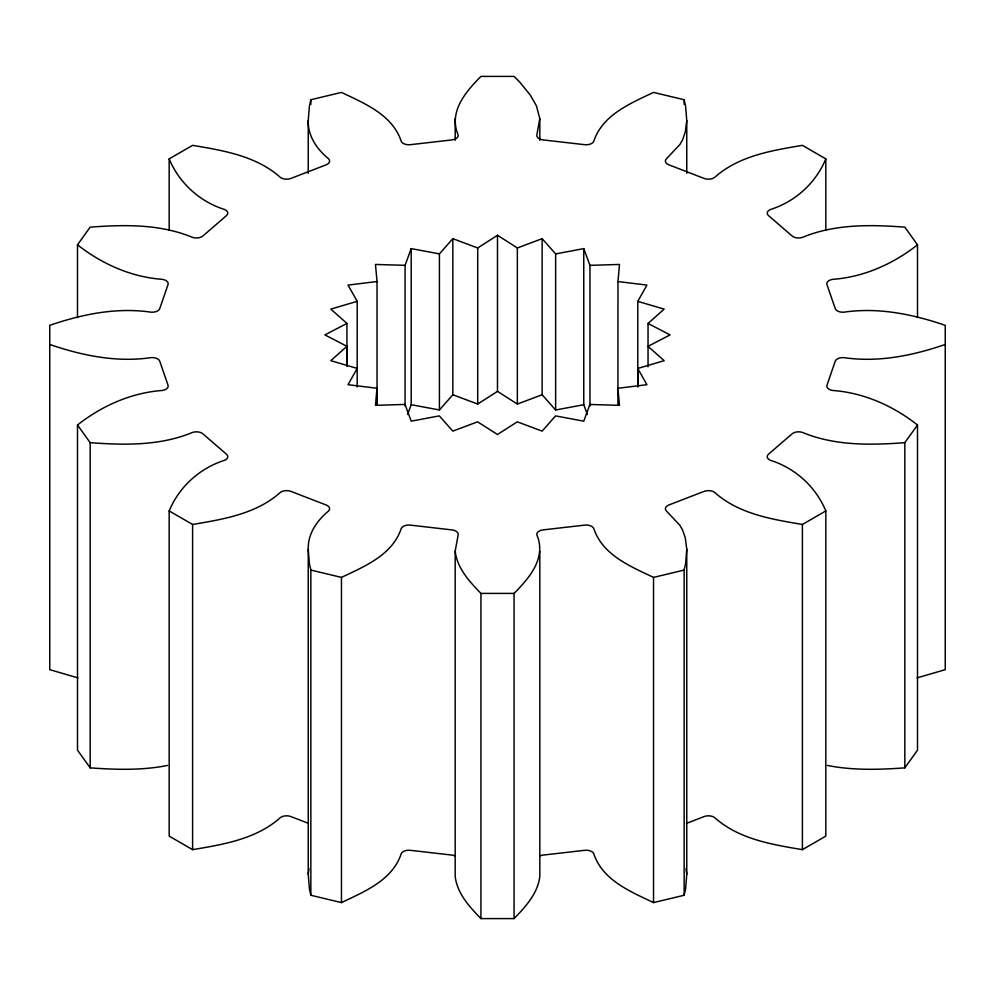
<?xml version="1.0" encoding="UTF-8"?>
<svg xmlns="http://www.w3.org/2000/svg" width="995" height="995" viewBox="0 0 995 995"><rect width="100%" height="100%" fill="white"/><g stroke="black" fill="none" stroke-linecap="round" stroke-linejoin="round"><path stroke-width="1.49" d="M308.239 173.317L308.239 120.669L309.395 106.179L310.85 99.736L341.459 92.411C364.68 103.468 392.602 114.86 401.321 141.526A7.811 4.515 0 0 0 410.985 144.611L451.295 139.984A7.811 4.515 0 0 0 458.173 134.997C448.285 111.875 465.71 91.764 480.933 76.404L514.067 76.404L519.676 82.025L530.347 95.159L536.454 105.88L539.812 118.604L539.812 140.283M945.25 344.469C912.763 355.625 878.162 362.715 843.76 357.603A7.811 4.515 0 0 0 835.116 361.583L827.094 384.854A7.811 4.515 0 0 0 832.454 390.438C863.71 392.689 893.05 405.773 917.502 424.989L904.828 442.663C870.476 445.238 834.768 445.897 802.356 432.377A7.811 4.515 0 0 0 791.734 434.143L768.899 453.869A7.811 4.515 0 0 0 770.155 460.212C795.192 468.06 815.776 486.704 825.825 510.933L802.393 524.464C771.635 519.266 738.638 513.942 714.534 492.314A7.811 4.515 0 0 0 703.552 491.592L669.386 504.776A7.811 4.515 0 0 0 666.339 510.908L679.971 525.397L682.57 529.987L685.294 537.897L686.761 549.14L685.605 563.63L684.15 570.073L684.15 895.264L653.541 902.589C630.32 891.532 602.398 880.14 593.679 853.474A7.811 4.515 0 0 0 584.015 850.389L543.705 855.016A7.811 4.515 0 0 0 539.937 855.874M686.761 549.14L686.761 874.331L685.605 888.821L684.15 895.264M411.196 248.613L405.077 265.329L375.463 264.446L377.043 281.51L348.039 285.08L357.205 301.323L330.8 309.109L346.932 323.425L324.917 334.892L346.932 346.31L330.8 360.675L357.18 368.424L348.039 384.704L376.981 388.249L375.463 405.338L405.002 404.43L411.209 421.171L439.33 415.885L452.824 431.121L477.612 421.818L497.488 434.517L517.263 421.818L542.151 431.121L555.546 415.898L583.766 421.171L589.886 404.467L619.499 405.338L617.932 388.286L646.924 384.704L637.758 368.473L664.162 360.675L648.031 346.36L670.045 334.892L648.043 323.474L664.162 309.109L637.795 301.373L646.924 285.08L617.982 281.548L619.499 264.446L589.96 265.354L583.766 248.613L555.633 253.912L542.138 238.663L517.35 247.979L497.488 235.268L477.712 247.966L452.824 238.663L439.417 253.887L439.417 409.977L411.196 404.704L411.196 248.613L439.417 253.887M455.063 855.874A7.811 4.515 0 0 0 451.295 855.016L410.985 850.389A7.811 4.515 0 0 0 401.321 853.474C392.602 880.14 364.68 891.532 341.459 902.589L310.85 895.264L309.395 888.821L308.239 874.331L308.239 549.14C307.853 533.432 317.044 520.572 328.661 510.908A7.811 4.515 0 0 0 325.614 504.776L291.448 491.592A7.811 4.515 0 0 0 280.466 492.314C256.362 513.942 223.365 519.266 192.607 524.464L169.175 510.933C179.224 486.704 199.808 468.06 224.845 460.212A7.811 4.515 0 0 0 226.101 453.869L203.266 434.143A7.811 4.515 0 0 0 192.644 432.377C160.232 445.897 124.524 445.238 90.172 442.663L77.498 424.989C101.95 405.773 131.29 392.689 162.546 390.438A7.811 4.515 0 0 0 167.906 384.854L159.884 361.583A7.811 4.515 0 0 0 151.24 357.603C116.838 362.715 82.237 355.625 49.75 344.469M308.239 874.331L308.972 868.71M539.812 118.604L536.827 134.997A7.811 4.515 0 0 0 543.705 139.984L584.015 144.611A7.811 4.515 0 0 0 593.679 141.526C602.398 114.86 630.32 103.468 653.541 92.411L684.15 99.736L685.605 106.179L686.761 120.669L685.294 131.912L682.57 139.822L679.971 144.412L666.339 158.901A7.811 4.515 0 0 0 669.386 165.033L703.552 178.217A7.811 4.515 0 0 0 714.534 177.496C738.638 155.867 771.635 150.543 802.393 145.345L825.825 158.877L825.825 230.106M684.15 570.073L653.541 577.399C630.32 566.342 602.398 554.949 593.679 528.283A7.811 4.515 0 0 0 584.015 525.198L543.705 529.825A7.811 4.515 0 0 0 536.827 534.812C546.715 557.934 529.29 578.045 514.067 593.406L514.067 918.596L480.933 918.596C469.491 906.831 457.115 893.398 455.188 876.396L455.188 551.205L458.173 534.812A7.811 4.515 0 0 0 451.295 529.825L410.985 525.198A7.811 4.515 0 0 0 401.321 528.283C392.602 554.949 364.68 566.342 341.459 577.399L310.85 570.073L309.395 563.63L308.239 549.14M407.627 414.455L411.196 404.704M825.825 158.877C815.776 183.105 795.192 201.749 770.155 209.597A7.811 4.515 0 0 0 768.899 215.94L791.734 235.666A7.811 4.515 0 0 0 802.356 237.432C834.768 223.912 870.476 224.571 904.828 227.146L917.502 244.82L917.502 317.592M77.498 317.592L77.498 244.82L90.172 227.146C124.524 224.571 160.232 223.912 192.644 237.432A7.811 4.515 0 0 0 203.266 235.666L226.101 215.94A7.811 4.515 0 0 0 224.845 209.597C199.808 201.749 179.224 183.105 169.175 158.877L192.607 145.345C223.365 150.543 256.362 155.867 280.466 177.496A7.811 4.515 0 0 0 291.448 178.217L325.614 165.033A7.811 4.515 0 0 0 328.661 158.901C317.044 149.25 307.853 136.377 308.239 120.669M827.442 765.441C852.877 770.54 879.082 769.72 904.828 767.854L917.502 750.18L917.502 424.989M439.417 409.977L452.824 394.754L452.824 238.663M514.067 918.596C525.509 906.831 537.885 893.398 539.812 876.396L539.812 551.205M917.502 244.82C893.05 264.036 863.71 277.12 832.454 279.371A7.811 4.515 0 0 0 827.094 284.956L835.116 308.226A7.811 4.515 0 0 0 843.76 312.206C878.162 307.094 912.763 314.196 945.25 325.34L945.25 669.66L917.017 677.906M452.824 394.754L477.712 404.057L497.488 391.358L497.488 235.268M686.475 823.375L703.552 816.783A7.811 4.515 0 0 1 714.534 817.504C738.638 839.133 771.635 844.457 802.393 849.655L825.825 836.123L825.825 510.933M497.488 391.358L517.35 404.069L542.138 394.754L555.633 410.002L583.766 404.704L583.766 248.613M167.558 765.441C142.123 770.54 115.917 769.72 90.172 767.854L77.498 750.18L77.498 424.989M169.175 510.933L169.175 836.123L192.607 849.655C223.365 844.457 256.362 839.133 280.466 817.504A7.811 4.515 0 0 1 291.448 816.783L308.525 823.375M455.188 551.205C457.115 568.207 469.491 581.64 480.933 593.406L514.067 593.406M77.983 677.906L49.75 669.66L49.75 325.34C82.237 314.196 116.838 307.094 151.24 312.206A7.811 4.515 0 0 0 159.884 308.226L167.906 284.956A7.811 4.515 0 0 0 162.546 279.371C131.29 277.12 101.95 264.036 77.498 244.82M583.766 404.704L587.373 414.467M686.028 868.71L686.761 874.331M904.828 442.663L904.828 767.854M802.393 524.464L802.393 849.655M686.761 120.669L686.761 173.317M684.15 99.736L684.15 104.388M653.541 577.399L653.541 902.589M648.043 323.474L648.043 366.745M637.795 301.373L637.795 386.371M637.758 368.473L637.758 387.018M617.982 281.548L617.932 405.288M589.96 265.354L589.96 405.997M555.633 253.912L555.633 410.002M542.138 238.663L542.138 394.754M517.35 247.979L517.35 404.069M480.933 593.406L480.933 918.596M477.712 247.966L477.712 404.057M455.188 118.604L455.188 140.283M405.077 265.329L405.077 405.96M377.043 281.51L377.043 405.139M376.981 388.249L376.981 405.239M357.205 301.323L357.18 386.968M346.932 323.425L346.932 365.153M346.932 346.31L346.932 366.409M341.459 577.399L341.459 902.589M310.85 99.736L310.85 104.388M310.85 570.073L310.85 895.264M192.607 524.464L192.607 849.655M169.175 158.877L169.175 230.106M90.172 442.663L90.172 767.854"/></g></svg>
